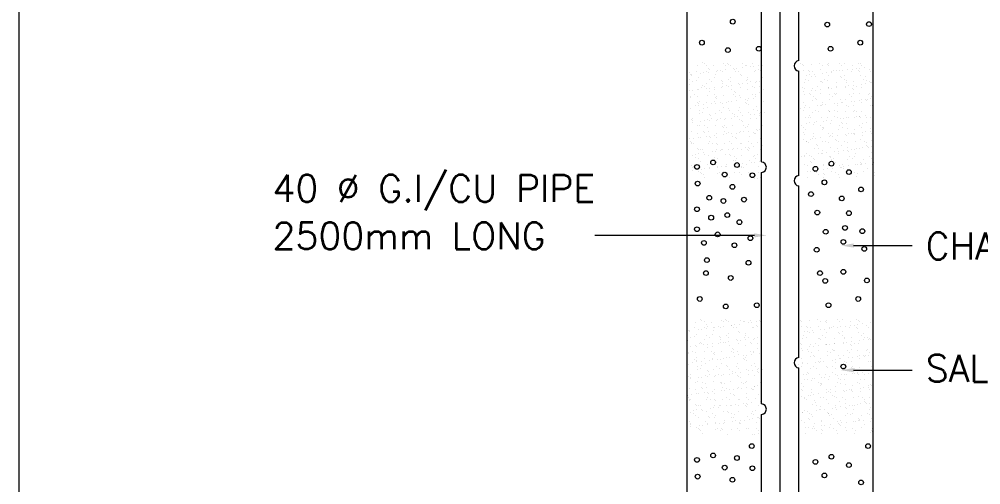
# Model space of a CAD drawing. Header units: millimetres. Extents: x 3552052 to 4144896, y -707811 to -630695.
# Drawn here: x 3781648 to 3784314, y -656228 to -654936 of the extents above; entities that cross this region are included whole.
import ezdxf

# ---------------------------------------------------------------- set-up
doc = ezdxf.new("R2010")
doc.units = ezdxf.units.MM
doc.header["$LTSCALE"] = 6
doc.header["$MEASUREMENT"] = 0
doc.linetypes.add('CENTER', pattern=[0])
doc.layers.get('0').update_dxf_attribs({"linetype": 'CONTINUOUS', "lineweight": 0})
for name, color, linetype, lineweight in [('ELECTRICAL', 5, 'CONTINUOUS', 0), ('EP', 3, 'CONTINUOUS', 0), ('HAT', 250, 'CONTINUOUS', 0), ('TXT', 7, 'CONTINUOUS', 0)]:
    doc.layers.add(name, color=color, linetype=linetype, lineweight=lineweight)
doc.styles.add('ROMANS', font='romans.shx')

# ---------------------------------------------------------------- blocks, each defined once
blk = doc.blocks.new('*X651')
at = {"color": 0}
for p, q in [((2761.6, 4311.5), (2761.6, 4311.5)), ((2769.3, 4316.1), (2769.3, 4316.1)), ((2771.5, 4314.6), (2771.5, 4314.6)), ((2775.7, 4312), (2775.7, 4312)), ((2802.7, 4314.7), (2802.7, 4314.7)), ((2806.9, 4312), (2806.9, 4312)), ((2809.4, 4315.8), (2809.4, 4315.8)), ((2811.2, 4314.1), (2811.2, 4314.1)), ((2814.2, 4312.3), (2814.2, 4312.3)), ((2833.8, 4314.8), (2833.8, 4314.8)), ((2838, 4312.1), (2838, 4312.1)), ((2840.4, 4312.7), (2840.4, 4312.7)), ((2850, 4314.9), (2850, 4314.9)), ((2859.7, 4312), (2859.7, 4312)), ((2865, 4314.8), (2865, 4314.8)), ((2865.9, 4312.5), (2865.9, 4312.5)), ((2927.2, 4314.9), (2927.2, 4314.9)), ((2930.6, 4313.6), (2930.6, 4313.6)), ((2931.5, 4312.2), (2931.5, 4312.2)), ((2944.7, 4313.7), (2944.7, 4313.7)), ((2958.4, 4315), (2958.4, 4315)), ((2962.6, 4312.3), (2962.6, 4312.3)), ((2970.6, 4313.3), (2970.6, 4313.3)), ((2971.7, 4314.7), (2971.7, 4314.7)), ((2972.4, 4311.6), (2972.4, 4311.6)), ((2989.5, 4315), (2989.5, 4315)), ((2993.7, 4312.3), (2993.7, 4312.3)), ((2997.9, 4315), (2997.9, 4315)), ((3011.2, 4312.4), (3011.2, 4312.4)), ((3020.7, 4315.1), (3020.7, 4315.1)), ((3023.5, 4314.9), (3023.5, 4314.9)), ((3024.9, 4312.4), (3024.9, 4312.4)), ((2748.1, 4301.1), (2748.1, 4301.1)), ((2749.2, 4298.2), (2749.2, 4298.2)), ((2751.1, 4296.5), (2751.1, 4296.5)), ((2752, 4297.8), (2752, 4297.8)), ((2759.8, 4302.2), (2759.8, 4302.2)), ((2765.6, 4299.6), (2765.6, 4299.6)), ((2770.8, 4300.3), (2770.8, 4300.3)), ((2775.1, 4302.1), (2775.1, 4302.1)), ((2778.9, 4301.4), (2778.9, 4301.4)), ((2779.3, 4307), (2779.3, 4307)), ((2781.1, 4305.3), (2781.1, 4305.3)), ((2787.2, 4311.4), (2787.2, 4311.4)), ((2789.8, 4297.3), (2789.8, 4297.3)), ((2790.9, 4302.3), (2790.9, 4302.3)), ((2792.5, 4303.2), (2792.5, 4303.2)), ((2797.7, 4303.8), (2797.7, 4303.8)), ((2801.3, 4302.4), (2801.3, 4302.4)), ((2805.9, 4304.9), (2805.9, 4304.9)), ((2819.4, 4306.7), (2819.4, 4306.7)), ((2819.9, 4306.1), (2819.9, 4306.1)), ((2822.1, 4302.3), (2822.1, 4302.3)), ((2824.6, 4307.4), (2824.6, 4307.4)), ((2826.9, 4302.3), (2826.9, 4302.3)), ((2829.9, 4297), (2829.9, 4297)), ((2832.8, 4308.5), (2832.8, 4308.5)), ((2846.4, 4310.2), (2846.4, 4310.2)), ((2851.6, 4310.9), (2851.6, 4310.9)), ((2853.2, 4302.4), (2853.2, 4302.4)), ((2853.9, 4303.3), (2853.9, 4303.3)), ((2859.9, 4305.8), (2859.9, 4305.8)), ((2861.8, 4304.1), (2861.8, 4304.1)), ((2932.6, 4304.5), (2932.6, 4304.5)), ((2936.3, 4296.2), (2936.3, 4296.2)), ((2940.5, 4304.5), (2940.5, 4304.5)), ((2941.5, 4296.9), (2941.5, 4296.9)), ((2942.4, 4302.8), (2942.4, 4302.8)), ((2946.6, 4302.6), (2946.6, 4302.6)), ((2949.7, 4297.9), (2949.7, 4297.9)), ((2958.8, 4304.8), (2958.8, 4304.8)), ((2963.3, 4299.7), (2963.3, 4299.7)), ((2968.5, 4300.4), (2968.5, 4300.4)), ((2976.6, 4301.5), (2976.6, 4301.5)), ((2977.8, 4302.6), (2977.8, 4302.6)), ((2981.1, 4303.6), (2981.1, 4303.6)), ((2984.4, 4304.7), (2984.4, 4304.7)), ((2990.2, 4303.3), (2990.2, 4303.3)), ((2995.4, 4304), (2995.4, 4304)), ((3003.5, 4305), (3003.5, 4305)), ((3008.9, 4302.7), (3008.9, 4302.7)), ((3011.4, 4305.7), (3011.4, 4305.7)), ((3017.1, 4306.8), (3017.1, 4306.8)), ((3021.2, 4303.3), (3021.2, 4303.3)), ((3022.3, 4307.5), (3022.3, 4307.5)), ((3023, 4301.6), (3023, 4301.6)), ((3030.4, 4308.6), (3030.4, 4308.6)), ((3037.6, 4306), (3037.6, 4306)), ((3040.1, 4302.7), (3040.1, 4302.7)), ((3044, 4310.4), (3044, 4310.4)), ((2748.5, 4289.5), (2748.5, 4289.5)), ((2748.7, 4281.9), (2748.7, 4281.9)), ((2752.7, 4286.9), (2752.7, 4286.9)), ((2759.8, 4288.5), (2759.8, 4288.5)), ((2762.2, 4292.2), (2762.2, 4292.2)), ((2775.7, 4282.8), (2775.7, 4282.8)), ((2779.6, 4289.6), (2779.6, 4289.6)), ((2783.8, 4286.9), (2783.8, 4286.9)), ((2787.8, 4292.1), (2787.8, 4292.1)), ((2799.8, 4288.2), (2799.8, 4288.2)), ((2801.6, 4286.5), (2801.6, 4286.5)), ((2801.9, 4283.2), (2801.9, 4283.2)), ((2810.7, 4289.7), (2810.7, 4289.7)), ((2814.8, 4293.1), (2814.8, 4293.1)), ((2815, 4287), (2815, 4287)), ((2827.5, 4283), (2827.5, 4283)), ((2828.7, 4282), (2828.7, 4282)), ((2831.7, 4295.3), (2831.7, 4295.3)), ((2833.9, 4282.7), (2833.9, 4282.7)), ((2840.4, 4287.3), (2840.4, 4287.3)), ((2841, 4293.4), (2841, 4293.4)), ((2841.9, 4289.7), (2841.9, 4289.7)), ((2842, 4283.8), (2842, 4283.8)), ((2846.1, 4287), (2846.1, 4287)), ((2854.5, 4284), (2854.5, 4284)), ((2855.6, 4285.6), (2855.6, 4285.6)), ((2860.8, 4286.2), (2860.8, 4286.2)), ((2866.6, 4293.3), (2866.6, 4293.3)), ((2933.3, 4285.2), (2933.3, 4285.2)), ((2935.3, 4289.9), (2935.3, 4289.9)), ((2939.5, 4287.2), (2939.5, 4287.2)), ((2945.3, 4294.5), (2945.3, 4294.5)), ((2951.1, 4294.9), (2951.1, 4294.9)), ((2959.5, 4285.5), (2959.5, 4285.5)), ((2961, 4285.7), (2961, 4285.7)), ((2962.9, 4284.1), (2962.9, 4284.1)), ((2966.5, 4289.9), (2966.5, 4289.9)), ((2970.7, 4287.3), (2970.7, 4287.3)), ((2972.3, 4295.4), (2972.3, 4295.4)), ((2985, 4285.4), (2985, 4285.4)), ((2991.1, 4294.5), (2991.1, 4294.5)), ((2992.9, 4292.8), (2992.9, 4292.8)), ((2997.6, 4290), (2997.6, 4290)), ((2998.5, 4295.8), (2998.5, 4295.8)), ((3001.6, 4284.9), (3001.6, 4284.9)), ((3001.8, 4287.3), (3001.8, 4287.3)), ((3012, 4286.4), (3012, 4286.4)), ((3024.1, 4295.6), (3024.1, 4295.6)), ((3026.3, 4282.1), (3026.3, 4282.1)), ((3028.7, 4290.1), (3028.7, 4290.1)), ((3031.5, 4282.8), (3031.5, 4282.8)), ((3031.7, 4293.6), (3031.7, 4293.6)), ((3033, 4287.4), (3033, 4287.4)), ((3038.2, 4286.7), (3038.2, 4286.7)), ((3039.6, 4283.9), (3039.6, 4283.9)), ((3041.7, 4284.5), (3041.7, 4284.5)), ((3043.5, 4282.8), (3043.5, 4282.8)), ((2747.9, 4271.4), (2747.9, 4271.4)), ((2753.1, 4272.1), (2753.1, 4272.1)), ((2761.2, 4273.1), (2761.2, 4273.1)), ((2762.9, 4272.9), (2762.9, 4272.9)), ((2767.9, 4277.2), (2767.9, 4277.2)), ((2769.7, 4279.4), (2769.7, 4279.4)), ((2771.6, 4277.7), (2771.6, 4277.7)), ((2774.8, 4274.9), (2774.8, 4274.9)), ((2780, 4275.6), (2780, 4275.6)), ((2780.3, 4269.8), (2780.3, 4269.8)), ((2788.2, 4276.7), (2788.2, 4276.7)), ((2788.4, 4272.8), (2788.4, 4272.8)), ((2799, 4277.2), (2799, 4277.2)), ((2801.7, 4278.5), (2801.7, 4278.5)), ((2807, 4279.2), (2807, 4279.2)), ((2810.3, 4278.5), (2810.3, 4278.5)), ((2815.1, 4280.2), (2815.1, 4280.2)), ((2815.4, 4273.8), (2815.4, 4273.8)), ((2820.3, 4269.4), (2820.3, 4269.4)), ((2822.1, 4267.7), (2822.1, 4267.7)), ((2830.1, 4277.3), (2830.1, 4277.3)), ((2841.6, 4274.1), (2841.6, 4274.1)), ((2850.4, 4278.2), (2850.4, 4278.2)), ((2852.2, 4276.5), (2852.2, 4276.5)), ((2860.9, 4268.5), (2860.9, 4268.5)), ((2861.3, 4277.4), (2861.3, 4277.4)), ((2867.2, 4274), (2867.2, 4274)), ((2931, 4277), (2931, 4277)), ((2932, 4269.7), (2932, 4269.7)), ((2932.8, 4275.3), (2932.8, 4275.3)), ((2933.9, 4265.9), (2933.9, 4265.9)), ((2941.5, 4267.3), (2941.5, 4267.3)), ((2945.6, 4271.5), (2945.6, 4271.5)), ((2946, 4275.2), (2946, 4275.2)), ((2950.8, 4272.2), (2950.8, 4272.2)), ((2954.7, 4277.5), (2954.7, 4277.5)), ((2958.9, 4273.3), (2958.9, 4273.3)), ((2960.1, 4266.3), (2960.1, 4266.3)), ((2971.6, 4276.1), (2971.6, 4276.1)), ((2972.5, 4275.1), (2972.5, 4275.1)), ((2973, 4276.2), (2973, 4276.2)), ((2974.5, 4264.9), (2974.5, 4264.9)), ((2977.7, 4275.7), (2977.7, 4275.7)), ((2981.5, 4267), (2981.5, 4267)), ((2983.4, 4265.3), (2983.4, 4265.3)), ((2985.7, 4266.1), (2985.7, 4266.1)), ((2985.8, 4276.8), (2985.8, 4276.8)), ((2985.9, 4277.6), (2985.9, 4277.6)), ((2999.2, 4276.5), (2999.2, 4276.5)), ((2999.4, 4278.6), (2999.4, 4278.6)), ((3004.6, 4279.3), (3004.6, 4279.3)), ((3005.7, 4265), (3005.7, 4265)), ((3011.6, 4275.7), (3011.6, 4275.7)), ((3012.7, 4280.4), (3012.7, 4280.4)), ((3012.7, 4267.1), (3012.7, 4267.1)), ((3013.4, 4274.1), (3013.4, 4274.1)), ((3017, 4277.6), (3017, 4277.6)), ((3022.1, 4266.1), (3022.1, 4266.1)), ((3024.7, 4276.4), (3024.7, 4276.4)), ((3036.8, 4265), (3036.8, 4265)), ((3038.9, 4267.4), (3038.9, 4267.4)), ((2749.4, 4262.6), (2749.4, 4262.6)), ((2750.2, 4261), (2750.2, 4261)), ((2756.5, 4264.5), (2756.5, 4264.5)), ((2760.2, 4251.9), (2760.2, 4251.9)), ((2760.8, 4261.8), (2760.8, 4261.8)), ((2762, 4250.2), (2762, 4250.2)), ((2763.5, 4253.7), (2763.5, 4253.7)), ((2775.9, 4252.1), (2775.9, 4252.1)), ((2776.4, 4263.6), (2776.4, 4263.6)), ((2784, 4250.3), (2784, 4250.3)), ((2787.7, 4264.6), (2787.7, 4264.6)), ((2789.1, 4253.5), (2789.1, 4253.5)), ((2789.3, 4250.9), (2789.3, 4250.9)), ((2790.2, 4260.6), (2790.2, 4260.6)), ((2791.9, 4261.9), (2791.9, 4261.9)), ((2792.1, 4259), (2792.1, 4259)), ((2797.4, 4252), (2797.4, 4252)), ((2800.8, 4251), (2800.8, 4251)), ((2802.6, 4263.9), (2802.6, 4263.9)), ((2807.1, 4252.2), (2807.1, 4252.2)), ((2811, 4253.8), (2811, 4253.8)), ((2816.1, 4254.5), (2816.1, 4254.5)), ((2816.2, 4254.5), (2816.2, 4254.5)), ((2818.8, 4264.6), (2818.8, 4264.6)), ((2823, 4261.9), (2823, 4261.9)), ((2824.3, 4255.6), (2824.3, 4255.6)), ((2828.1, 4263.8), (2828.1, 4263.8)), ((2830.8, 4259.8), (2830.8, 4259.8)), ((2837.9, 4257.3), (2837.9, 4257.3)), ((2838.2, 4252.3), (2838.2, 4252.3)), ((2840.8, 4250.6), (2840.8, 4250.6)), ((2842.3, 4254.9), (2842.3, 4254.9)), ((2843.1, 4258), (2843.1, 4258)), ((2850, 4264.7), (2850, 4264.7)), ((2851.2, 4259.1), (2851.2, 4259.1)), ((2854.2, 4262), (2854.2, 4262)), ((2855.1, 4264.7), (2855.1, 4264.7)), ((2864.8, 4260.9), (2864.8, 4260.9)), ((2867.8, 4254.7), (2867.8, 4254.7)), ((2931.6, 4252.4), (2931.6, 4252.4)), ((2943.4, 4264.8), (2943.4, 4264.8)), ((2946.6, 4255.9), (2946.6, 4255.9)), ((2947.6, 4262.2), (2947.6, 4262.2)), ((2951.5, 4258.2), (2951.5, 4258.2)), ((2953.3, 4256.5), (2953.3, 4256.5)), ((2962.8, 4252.5), (2962.8, 4252.5)), ((2973.6, 4256.9), (2973.6, 4256.9)), ((2978.7, 4262.2), (2978.7, 4262.2)), ((2981.7, 4250.4), (2981.7, 4250.4)), ((2986.9, 4251.1), (2986.9, 4251.1)), ((2992.1, 4257.3), (2992.1, 4257.3)), ((2993.9, 4252.5), (2993.9, 4252.5)), ((2995, 4252.1), (2995, 4252.1)), ((2999.8, 4257.2), (2999.8, 4257.2)), ((3008.6, 4253.9), (3008.6, 4253.9)), ((3009.9, 4262.3), (3009.9, 4262.3)), ((3013.8, 4254.6), (3013.8, 4254.6)), ((3021.9, 4255.7), (3021.9, 4255.7)), ((3025.1, 4252.6), (3025.1, 4252.6)), ((3025.4, 4257.1), (3025.4, 4257.1)), ((3032.1, 4257), (3032.1, 4257)), ((3033.9, 4255.3), (3033.9, 4255.3)), ((3035.5, 4257.5), (3035.5, 4257.5)), ((3040.7, 4258.2), (3040.7, 4258.2)), ((3041, 4262.3), (3041, 4262.3)), ((2750, 4243.3), (2750, 4243.3)), ((2757.1, 4246.7), (2757.1, 4246.7)), ((2762.3, 4247.4), (2762.3, 4247.4)), ((2764.1, 4234.4), (2764.1, 4234.4)), ((2764.6, 4239.5), (2764.6, 4239.5)), ((2768.8, 4236.8), (2768.8, 4236.8)), ((2770.5, 4248.5), (2770.5, 4248.5)), ((2770.7, 4242.2), (2770.7, 4242.2)), ((2777, 4244.3), (2777, 4244.3)), ((2789.7, 4234.3), (2789.7, 4234.3)), ((2795.8, 4239.5), (2795.8, 4239.5)), ((2800, 4236.8), (2800, 4236.8)), ((2803.2, 4244.6), (2803.2, 4244.6)), ((2810.7, 4241.9), (2810.7, 4241.9)), ((2812.6, 4240.2), (2812.6, 4240.2)), ((2816.7, 4235.3), (2816.7, 4235.3)), ((2826.9, 4239.6), (2826.9, 4239.6)), ((2828.8, 4244.5), (2828.8, 4244.5)), ((2831.1, 4236.9), (2831.1, 4236.9)), ((2842.6, 4249), (2842.6, 4249)), ((2842.9, 4235.6), (2842.9, 4235.6)), ((2851.3, 4241), (2851.3, 4241)), ((2855.8, 4245.5), (2855.8, 4245.5)), ((2858, 4239.6), (2858, 4239.6)), ((2860.4, 4234.4), (2860.4, 4234.4)), ((2862.3, 4236.9), (2862.3, 4236.9)), ((2868.5, 4235.5), (2868.5, 4235.5)), ((2927.9, 4243.3), (2927.9, 4243.3)), ((2932, 4239.8), (2932, 4239.8)), ((2933.1, 4244), (2933.1, 4244)), ((2934.5, 4246.7), (2934.5, 4246.7)), ((2941.2, 4245), (2941.2, 4245)), ((2947.2, 4236.6), (2947.2, 4236.6)), ((2951.5, 4239.8), (2951.5, 4239.8)), ((2954.8, 4246.8), (2954.8, 4246.8)), ((2955.7, 4237.1), (2955.7, 4237.1)), ((2960, 4247.5), (2960, 4247.5)), ((2960.7, 4247), (2960.7, 4247)), ((2962, 4248.5), (2962, 4248.5)), ((2968.1, 4248.6), (2968.1, 4248.6)), ((2972, 4239.4), (2972, 4239.4)), ((2973.8, 4237.7), (2973.8, 4237.7)), ((2974.2, 4237.6), (2974.2, 4237.6)), ((2982.6, 4239.9), (2982.6, 4239.9)), ((2986.3, 4246.9), (2986.3, 4246.9)), ((2986.8, 4237.2), (2986.8, 4237.2)), ((3000.4, 4238), (3000.4, 4238)), ((3002, 4248.2), (3002, 4248.2)), ((3003.9, 4246.5), (3003.9, 4246.5)), ((3012.6, 4238.5), (3012.6, 4238.5)), ((3013.3, 4247.8), (3013.3, 4247.8)), ((3013.7, 4239.9), (3013.7, 4239.9)), ((3018, 4237.2), (3018, 4237.2)), ((3026, 4237.8), (3026, 4237.8)), ((3039.5, 4248.2), (3039.5, 4248.2)), ((3042.6, 4247.3), (3042.6, 4247.3)), ((3044.9, 4240), (3044.9, 4240)), ((2750.6, 4224.3), (2750.6, 4224.3)), ((2750.6, 4224.1), (2750.6, 4224.1)), ((2752.4, 4222.6), (2752.4, 4222.6)), ((2752.8, 4220.2), (2752.8, 4220.2)), ((2752.9, 4227), (2752.9, 4227)), ((2766.4, 4222), (2766.4, 4222)), ((2771.6, 4222.7), (2771.6, 4222.7)), ((2777.6, 4225), (2777.6, 4225)), ((2779.7, 4223.8), (2779.7, 4223.8)), ((2780.7, 4233.1), (2780.7, 4233.1)), ((2782.5, 4231.4), (2782.5, 4231.4)), ((2784, 4227.1), (2784, 4227.1)), ((2791.2, 4223.4), (2791.2, 4223.4)), ((2793.3, 4225.6), (2793.3, 4225.6)), ((2798.5, 4226.3), (2798.5, 4226.3)), ((2803.8, 4225.4), (2803.8, 4225.4)), ((2806.6, 4227.3), (2806.6, 4227.3)), ((2815.2, 4227.2), (2815.2, 4227.2)), ((2820.2, 4229.1), (2820.2, 4229.1)), ((2821.3, 4232.2), (2821.3, 4232.2)), ((2825.4, 4229.8), (2825.4, 4229.8)), ((2829.4, 4225.2), (2829.4, 4225.2)), ((2831.2, 4223.1), (2831.2, 4223.1)), ((2833.1, 4221.4), (2833.1, 4221.4)), ((2833.5, 4230.9), (2833.5, 4230.9)), ((2846.3, 4227.2), (2846.3, 4227.2)), ((2847.1, 4232.7), (2847.1, 4232.7)), ((2852.3, 4233.3), (2852.3, 4233.3)), ((2856.4, 4226.2), (2856.4, 4226.2)), ((2861.3, 4231.9), (2861.3, 4231.9)), ((2863.1, 4230.2), (2863.1, 4230.2)), ((2935.2, 4227.4), (2935.2, 4227.4)), ((2937.1, 4218.6), (2937.1, 4218.6)), ((2939.7, 4227.4), (2939.7, 4227.4)), ((2941.9, 4230.6), (2941.9, 4230.6)), ((2942.3, 4219.3), (2942.3, 4219.3)), ((2943.7, 4228.9), (2943.7, 4228.9)), ((2950.4, 4220.4), (2950.4, 4220.4)), ((2952.4, 4221), (2952.4, 4221)), ((2961.3, 4227.7), (2961.3, 4227.7)), ((2964, 4222.2), (2964, 4222.2)), ((2969.2, 4222.8), (2969.2, 4222.8)), ((2970.9, 4227.4), (2970.9, 4227.4)), ((2974.9, 4218.4), (2974.9, 4218.4)), ((2977.3, 4223.9), (2977.3, 4223.9)), ((2982.5, 4229.7), (2982.5, 4229.7)), ((2986.9, 4227.6), (2986.9, 4227.6)), ((2990.9, 4225.7), (2990.9, 4225.7)), ((2992.5, 4220.6), (2992.5, 4220.6)), ((2994.3, 4218.9), (2994.3, 4218.9)), ((2996.1, 4226.4), (2996.1, 4226.4)), ((3001, 4218.7), (3001, 4218.7)), ((3002, 4227.5), (3002, 4227.5)), ((3004.2, 4227.5), (3004.2, 4227.5)), ((3013.9, 4228.6), (3013.9, 4228.6)), ((3017.8, 4229.2), (3017.8, 4229.2)), ((3022.5, 4229.4), (3022.5, 4229.4)), ((3023, 4229.9), (3023, 4229.9)), ((3024.4, 4227.7), (3024.4, 4227.7)), ((3026.6, 4218.6), (3026.6, 4218.6)), ((3031.2, 4231), (3031.2, 4231)), ((3033.1, 4227.6), (3033.1, 4227.6)), ((3033.1, 4219.7), (3033.1, 4219.7)), ((3040.1, 4228.9), (3040.1, 4228.9)), ((3044.7, 4232.8), (3044.7, 4232.8)), ((2751.3, 4204.8), (2751.3, 4204.8)), ((2761.1, 4214.6), (2761.1, 4214.6)), ((2764.7, 4215.1), (2764.7, 4215.1)), ((2771.1, 4205.5), (2771.1, 4205.5)), ((2772.7, 4214.4), (2772.7, 4214.4)), ((2772.9, 4203.8), (2772.9, 4203.8)), ((2776.9, 4211.7), (2776.9, 4211.7)), ((2778.3, 4205.8), (2778.3, 4205.8)), ((2790.3, 4215), (2790.3, 4215)), ((2801.2, 4214.3), (2801.2, 4214.3)), ((2803, 4212.6), (2803, 4212.6)), ((2803.8, 4214.5), (2803.8, 4214.5)), ((2804.4, 4206.1), (2804.4, 4206.1)), ((2808.1, 4211.8), (2808.1, 4211.8)), ((2811.7, 4204.6), (2811.7, 4204.6)), ((2817.3, 4216), (2817.3, 4216)), ((2829.4, 4204.4), (2829.4, 4204.4)), ((2830, 4206), (2830, 4206)), ((2834.6, 4205.1), (2834.6, 4205.1)), ((2835, 4214.5), (2835, 4214.5)), ((2839.2, 4211.8), (2839.2, 4211.8)), ((2841.8, 4213.4), (2841.8, 4213.4)), ((2842.7, 4206.2), (2842.7, 4206.2)), ((2843.5, 4216.3), (2843.5, 4216.3)), ((2851.7, 4204.3), (2851.7, 4204.3)), ((2856.3, 4208), (2856.3, 4208)), ((2857, 4206.9), (2857, 4206.9)), ((2861.5, 4208.7), (2861.5, 4208.7)), ((2866.1, 4214.6), (2866.1, 4214.6)), ((2928.4, 4214.7), (2928.4, 4214.7)), ((2932.3, 4203.1), (2932.3, 4203.1)), ((2932.6, 4212), (2932.6, 4212)), ((2935.8, 4208.1), (2935.8, 4208.1)), ((2947.9, 4217.4), (2947.9, 4217.4)), ((2959.5, 4214.8), (2959.5, 4214.8)), ((2962, 4208.5), (2962, 4208.5)), ((2962.4, 4211.9), (2962.4, 4211.9)), ((2963.8, 4212.1), (2963.8, 4212.1)), ((2964.2, 4210.2), (2964.2, 4210.2)), ((2987.6, 4208.3), (2987.6, 4208.3)), ((2990.7, 4214.8), (2990.7, 4214.8)), ((2994.9, 4212.1), (2994.9, 4212.1)), ((3003, 4211), (3003, 4211)), ((3014.6, 4209.3), (3014.6, 4209.3)), ((3021.8, 4214.9), (3021.8, 4214.9)), ((3026, 4212.2), (3026, 4212.2)), ((3027.1, 4204.6), (3027.1, 4204.6)), ((3032.3, 4205.3), (3032.3, 4205.3)), ((3040.4, 4206.3), (3040.4, 4206.3)), ((3040.7, 4209.6), (3040.7, 4209.6)), ((3043, 4210.6), (3043, 4210.6)), ((3044.9, 4208.9), (3044.9, 4208.9)), ((2748.7, 4193.8), (2748.7, 4193.8)), ((2749.6, 4189.3), (2749.6, 4189.3)), ((2753.9, 4194.5), (2753.9, 4194.5)), ((2760.9, 4202), (2760.9, 4202)), ((2762, 4195.6), (2762, 4195.6)), ((2765.4, 4195.9), (2765.4, 4195.9)), ((2775.6, 4197.4), (2775.6, 4197.4)), ((2780.8, 4198), (2780.8, 4198)), ((2780.8, 4189.4), (2780.8, 4189.4)), ((2781.6, 4195.9), (2781.6, 4195.9)), ((2788.9, 4199.1), (2788.9, 4199.1)), ((2791, 4195.7), (2791, 4195.7)), ((2792.1, 4202.1), (2792.1, 4202.1)), ((2802.5, 4200.9), (2802.5, 4200.9)), ((2807.7, 4201.6), (2807.7, 4201.6)), ((2811.9, 4189.4), (2811.9, 4189.4)), ((2815.8, 4202.7), (2815.8, 4202.7)), ((2818, 4196.7), (2818, 4196.7)), ((2821.7, 4195.5), (2821.7, 4195.5)), ((2823.2, 4202.1), (2823.2, 4202.1)), ((2823.5, 4193.8), (2823.5, 4193.8)), ((2843.1, 4189.5), (2843.1, 4189.5)), ((2844.1, 4197), (2844.1, 4197)), ((2853.6, 4202.6), (2853.6, 4202.6)), ((2854.4, 4202.2), (2854.4, 4202.2)), ((2857.7, 4187.7), (2857.7, 4187.7)), ((2862.3, 4194.6), (2862.3, 4194.6)), ((2932.7, 4192.2), (2932.7, 4192.2)), ((2934.2, 4201.4), (2934.2, 4201.4)), ((2936.4, 4188.9), (2936.4, 4188.9)), ((2936.5, 4189.7), (2936.5, 4189.7)), ((2942.9, 4193.4), (2942.9, 4193.4)), ((2946.3, 4193.9), (2946.3, 4193.9)), ((2947.8, 4202.3), (2947.8, 4202.3)), ((2948.5, 4198.1), (2948.5, 4198.1)), ((2951.5, 4194.6), (2951.5, 4194.6)), ((2959.6, 4195.7), (2959.6, 4195.7)), ((2962.6, 4189.2), (2962.6, 4189.2)), ((2967.6, 4189.7), (2967.6, 4189.7)), ((2972.9, 4202.2), (2972.9, 4202.2)), ((2973.2, 4197.5), (2973.2, 4197.5)), ((2975.5, 4199.1), (2975.5, 4199.1)), ((2978.4, 4198.2), (2978.4, 4198.2)), ((2978.9, 4202.4), (2978.9, 4202.4)), ((2982.9, 4193.1), (2982.9, 4193.1)), ((2984.7, 4191.4), (2984.7, 4191.4)), ((2986.5, 4199.2), (2986.5, 4199.2)), ((2988.2, 4189.1), (2988.2, 4189.1)), ((2998.8, 4189.8), (2998.8, 4189.8)), ((3000.1, 4201), (3000.1, 4201)), ((3001.7, 4199.4), (3001.7, 4199.4)), ((3005.3, 4201.7), (3005.3, 4201.7)), ((3010.1, 4202.5), (3010.1, 4202.5)), ((3013, 4201.8), (3013, 4201.8)), ((3013.5, 4202.8), (3013.5, 4202.8)), ((3014.8, 4200.2), (3014.8, 4200.2)), ((3015.2, 4190), (3015.2, 4190)), ((3023.5, 4192.2), (3023.5, 4192.2)), ((3027.3, 4199.3), (3027.3, 4199.3)), ((3029.9, 4189.8), (3029.9, 4189.8)), ((3041.2, 4202.5), (3041.2, 4202.5)), ((3041.4, 4190.4), (3041.4, 4190.4)), ((2751.6, 4187.1), (2751.6, 4187.1)), ((2751.9, 4185.5), (2751.9, 4185.5)), ((2753.8, 4186.6), (2753.8, 4186.6)), ((2761.5, 4178), (2761.5, 4178)), ((2763.4, 4176.3), (2763.4, 4176.3)), ((2766, 4176.6), (2766, 4176.6)), ((2769, 4177), (2769, 4177)), ((2778.9, 4186.5), (2778.9, 4186.5)), ((2784.8, 4172.7), (2784.8, 4172.7)), ((2785, 4186.7), (2785, 4186.7)), ((2790, 4173.4), (2790, 4173.4)), ((2791.6, 4186.7), (2791.6, 4186.7)), ((2791.6, 4176.5), (2791.6, 4176.5)), ((2793.4, 4185.1), (2793.4, 4185.1)), ((2798.1, 4174.4), (2798.1, 4174.4)), ((2800.2, 4177), (2800.2, 4177)), ((2802.1, 4177.1), (2802.1, 4177.1)), ((2805.1, 4186.8), (2805.1, 4186.8)), ((2811.7, 4176.2), (2811.7, 4176.2)), ((2816.1, 4186.7), (2816.1, 4186.7)), ((2816.9, 4176.9), (2816.9, 4176.9)), ((2818.6, 4177.4), (2818.6, 4177.4)), ((2825, 4178), (2825, 4178)), ((2830.7, 4186.7), (2830.7, 4186.7)), ((2831.3, 4177.1), (2831.3, 4177.1)), ((2832.2, 4185.9), (2832.2, 4185.9)), ((2838.6, 4179.8), (2838.6, 4179.8)), ((2842.2, 4176.7), (2842.2, 4176.7)), ((2843.8, 4180.4), (2843.8, 4180.4)), ((2844, 4175.1), (2844, 4175.1)), ((2844.8, 4177.8), (2844.8, 4177.8)), ((2847.3, 4186.8), (2847.3, 4186.8)), ((2852, 4181.5), (2852, 4181.5)), ((2862.5, 4177.1), (2862.5, 4177.1)), ((2865.5, 4183.3), (2865.5, 4183.3)), ((2940.7, 4187), (2940.7, 4187)), ((2949.1, 4178.8), (2949.1, 4178.8)), ((2952.8, 4184.3), (2952.8, 4184.3)), ((2954.7, 4182.6), (2954.7, 4182.6)), ((2955.9, 4177.3), (2955.9, 4177.3)), ((2963.4, 4174.6), (2963.4, 4174.6)), ((2971.8, 4187), (2971.8, 4187)), ((2976.1, 4179.8), (2976.1, 4179.8)), ((2982.4, 4172.8), (2982.4, 4172.8)), ((2987, 4177.4), (2987, 4177.4)), ((2987.6, 4173.5), (2987.6, 4173.5)), ((2993.4, 4183.4), (2993.4, 4183.4)), ((2995.8, 4174.6), (2995.8, 4174.6)), ((3002.3, 4180.1), (3002.3, 4180.1)), ((3003, 4187.1), (3003, 4187.1)), ((3003.4, 4174.3), (3003.4, 4174.3)), ((3005.2, 4172.6), (3005.2, 4172.6)), ((3009.4, 4176.3), (3009.4, 4176.3)), ((3014.6, 4177), (3014.6, 4177)), ((3018.2, 4177.4), (3018.2, 4177.4)), ((3022.7, 4178.1), (3022.7, 4178.1)), ((3027.9, 4180), (3027.9, 4180)), ((3033.5, 4183.1), (3033.5, 4183.1)), ((3034.1, 4187.1), (3034.1, 4187.1)), ((3035.3, 4181.4), (3035.3, 4181.4)), ((3036.3, 4179.9), (3036.3, 4179.9)), ((3041.5, 4180.6), (3041.5, 4180.6)), ((3044, 4173.4), (3044, 4173.4)), ((2752.5, 4166.2), (2752.5, 4166.2)), ((2757.7, 4164.3), (2757.7, 4164.3)), ((2757.9, 4169.1), (2757.9, 4169.1)), ((2761.9, 4161.6), (2761.9, 4161.6)), ((2763.1, 4169.8), (2763.1, 4169.8)), ((2766.6, 4157.3), (2766.6, 4157.3)), ((2771.2, 4170.9), (2771.2, 4170.9)), ((2772.1, 4168.3), (2772.1, 4168.3)), ((2779.5, 4167.2), (2779.5, 4167.2)), ((2782, 4159.2), (2782, 4159.2)), ((2783.9, 4157.5), (2783.9, 4157.5)), ((2788.8, 4164.3), (2788.8, 4164.3)), ((2792.2, 4157.2), (2792.2, 4157.2)), ((2793.1, 4161.6), (2793.1, 4161.6)), ((2805.7, 4167.6), (2805.7, 4167.6)), ((2812.1, 4168), (2812.1, 4168)), ((2813.9, 4166.3), (2813.9, 4166.3)), ((2819.2, 4158.2), (2819.2, 4158.2)), ((2820, 4164.4), (2820, 4164.4)), ((2822.6, 4158.3), (2822.6, 4158.3)), ((2824.2, 4161.7), (2824.2, 4161.7)), ((2831.3, 4167.4), (2831.3, 4167.4)), ((2845.4, 4158.5), (2845.4, 4158.5)), ((2851.1, 4164.4), (2851.1, 4164.4)), ((2852.7, 4167.1), (2852.7, 4167.1)), ((2855.3, 4161.8), (2855.3, 4161.8)), ((2858.3, 4168.4), (2858.3, 4168.4)), ((2861.2, 4156.8), (2861.2, 4156.8)), ((2862.7, 4158), (2862.7, 4158)), ((2928.6, 4165.7), (2928.6, 4165.7)), ((2933.3, 4165.9), (2933.3, 4165.9)), ((2933.8, 4166.4), (2933.8, 4166.4)), ((2937.1, 4169.6), (2937.1, 4169.6)), ((2941.9, 4167.5), (2941.9, 4167.5)), ((2943.3, 4156.7), (2943.3, 4156.7)), ((2944.6, 4164.6), (2944.6, 4164.6)), ((2948.8, 4161.9), (2948.8, 4161.9)), ((2949.7, 4159.6), (2949.7, 4159.6)), ((2955.5, 4169.3), (2955.5, 4169.3)), ((2960.7, 4169.9), (2960.7, 4169.9)), ((2963.2, 4169.9), (2963.2, 4169.9)), ((2968.9, 4171), (2968.9, 4171)), ((2973.3, 4165.5), (2973.3, 4165.5)), ((2975.2, 4163.8), (2975.2, 4163.8)), ((2975.7, 4164.7), (2975.7, 4164.7)), ((2976.8, 4160.5), (2976.8, 4160.5)), ((2979.9, 4162), (2979.9, 4162)), ((2988.8, 4169.8), (2988.8, 4169.8)), ((3002.9, 4160.9), (3002.9, 4160.9)), ((3006.8, 4164.7), (3006.8, 4164.7)), ((3011.1, 4162), (3011.1, 4162)), ((3013.9, 4164.6), (3013.9, 4164.6)), ((3015.8, 4170.8), (3015.8, 4170.8)), ((3028.5, 4160.8), (3028.5, 4160.8)), ((3038, 4164.8), (3038, 4164.8)), ((3042, 4171.1), (3042, 4171.1)), ((3042.2, 4162.1), (3042.2, 4162.1)), ((2752, 4150.4), (2752, 4150.4)), ((2753.1, 4147), (2753.1, 4147)), ((2753.5, 4142.7), (2753.5, 4142.7)), ((2753.8, 4148.7), (2753.8, 4148.7)), ((2767.1, 4144.5), (2767.1, 4144.5)), ((2772.3, 4145.1), (2772.3, 4145.1)), ((2777.1, 4151.9), (2777.1, 4151.9)), ((2780.2, 4148), (2780.2, 4148)), ((2780.4, 4146.2), (2780.4, 4146.2)), ((2792.6, 4149.5), (2792.6, 4149.5)), ((2794, 4148), (2794, 4148)), ((2799.2, 4148.7), (2799.2, 4148.7)), ((2806.3, 4148.3), (2806.3, 4148.3)), ((2807.3, 4149.8), (2807.3, 4149.8)), ((2808.2, 4152), (2808.2, 4152)), ((2820.9, 4151.5), (2820.9, 4151.5)), ((2826.1, 4152.2), (2826.1, 4152.2)), ((2831.9, 4148.2), (2831.9, 4148.2)), ((2832.6, 4149.2), (2832.6, 4149.2)), ((2834.3, 4153.3), (2834.3, 4153.3)), ((2834.4, 4147.5), (2834.4, 4147.5)), ((2839.4, 4152), (2839.4, 4152)), ((2847.8, 4155.1), (2847.8, 4155.1)), ((2853.1, 4155.8), (2853.1, 4155.8)), ((2858.9, 4149.1), (2858.9, 4149.1)), ((2864.5, 4156.3), (2864.5, 4156.3)), ((2932.8, 4152.2), (2932.8, 4152.2)), ((2937.7, 4150.3), (2937.7, 4150.3)), ((2937.8, 4141), (2937.8, 4141)), ((2943, 4141.7), (2943, 4141.7)), ((2945.1, 4155), (2945.1, 4155)), ((2951.2, 4142.8), (2951.2, 4142.8)), ((2953.8, 4147.1), (2953.8, 4147.1)), ((2963.9, 4150.7), (2963.9, 4150.7)), ((2964, 4152.3), (2964, 4152.3)), ((2964.7, 4144.6), (2964.7, 4144.6)), ((2969.9, 4145.3), (2969.9, 4145.3)), ((2977.4, 4141.3), (2977.4, 4141.3)), ((2978.1, 4146.3), (2978.1, 4146.3)), ((2983.9, 4155.8), (2983.9, 4155.8)), ((2989.4, 4150.5), (2989.4, 4150.5)), ((2991.7, 4148.1), (2991.7, 4148.1)), ((2993.8, 4146.7), (2993.8, 4146.7)), ((2995.1, 4152.3), (2995.1, 4152.3)), ((2995.7, 4145), (2995.7, 4145)), ((2996.9, 4148.8), (2996.9, 4148.8)), ((3003.6, 4141.6), (3003.6, 4141.6)), ((3005, 4149.9), (3005, 4149.9)), ((3016.5, 4151.5), (3016.5, 4151.5)), ((3018.6, 4151.7), (3018.6, 4151.7)), ((3023.8, 4152.4), (3023.8, 4152.4)), ((3023.9, 4155.5), (3023.9, 4155.5)), ((3025.7, 4153.8), (3025.7, 4153.8)), ((3026.2, 4152.4), (3026.2, 4152.4)), ((3029.1, 4141.5), (3029.1, 4141.5)), ((3031.9, 4153.4), (3031.9, 4153.4)), ((3034.4, 4145.8), (3034.4, 4145.8)), ((3042.6, 4151.8), (3042.6, 4151.8)), ((3045.5, 4155.2), (3045.5, 4155.2)), ((2762.5, 4140.8), (2762.5, 4140.8)), ((2765.8, 4139.2), (2765.8, 4139.2)), ((2767.3, 4138.1), (2767.3, 4138.1)), ((2770, 4136.6), (2770, 4136.6)), ((2772.5, 4131.6), (2772.5, 4131.6)), ((2792.8, 4137.9), (2792.8, 4137.9)), ((2796.9, 4139.3), (2796.9, 4139.3)), ((2801.1, 4136.6), (2801.1, 4136.6)), ((2802.5, 4140.4), (2802.5, 4140.4)), ((2804.4, 4138.7), (2804.4, 4138.7)), ((2813.1, 4130.7), (2813.1, 4130.7)), ((2819.9, 4138.9), (2819.9, 4138.9)), ((2828.1, 4139.4), (2828.1, 4139.4)), ((2832.3, 4136.7), (2832.3, 4136.7)), ((2843.1, 4139.5), (2843.1, 4139.5)), ((2846, 4139.2), (2846, 4139.2)), ((2853.1, 4130.4), (2853.1, 4130.4)), ((2857.1, 4130.4), (2857.1, 4130.4)), ((2859.2, 4139.4), (2859.2, 4139.4)), ((2862.3, 4131.1), (2862.3, 4131.1)), ((2863.4, 4136.7), (2863.4, 4136.7)), ((2938.3, 4131.1), (2938.3, 4131.1)), ((2950.4, 4140.3), (2950.4, 4140.3)), ((2952.6, 4139.6), (2952.6, 4139.6)), ((2956.8, 4136.9), (2956.8, 4136.9)), ((2963.8, 4138), (2963.8, 4138)), ((2964.5, 4131.4), (2964.5, 4131.4)), ((2965.6, 4136.3), (2965.6, 4136.3)), ((2983.8, 4139.6), (2983.8, 4139.6)), ((2988, 4136.9), (2988, 4136.9)), ((2990.1, 4131.3), (2990.1, 4131.3)), ((3004.4, 4137.1), (3004.4, 4137.1)), ((3014.9, 4139.7), (3014.9, 4139.7)), ((3017.1, 4132.2), (3017.1, 4132.2)), ((3019.1, 4137), (3019.1, 4137)), ((3043.3, 4132.6), (3043.3, 4132.6)), ((3044.4, 4136.7), (3044.4, 4136.7)), ((3046.1, 4139.7), (3046.1, 4139.7)), ((3046.2, 4135), (3046.2, 4135))]:
    blk.add_line(p, q, dxfattribs=at)
blk = doc.blocks.new('Earthing')
at = {"layer": 'ELECTRICAL', "linetype": 'CENTER'}
blk.add_line((-422.6, 97.16), (-422.6, 281.63), dxfattribs=at)
at = {"layer": 'ELECTRICAL'}
for p, q in [((-437.25, 97.16), (-437.25, 268.01)), ((-407.95, 97.02), (-407.95, 268.01)), ((-419.67, 226.21), (-419.67, 246.81)), ((-425.53, 217.57), (-425.53, 239.49)), ((-419.67, 211.54), (-419.67, 224.56)), ((-425.53, 211.76), (-425.53, 217.96)), ((-425.53, 210.26), (-425.53, 211.76)), ((-419.67, 208.13), (-419.67, 211.75)), ((-425.53, 172.12), (-425.53, 208.61)), ((-419.67, 179.44), (-419.67, 206.48)), ((-419.67, 157.19), (-419.67, 177.79)), ((-425.53, 148.54), (-425.53, 170.47))]:
    blk.add_line(p, q, dxfattribs=at)
for centre, start, end in [((-419.58, 225.41), 96.4854, 263.5146), ((-425.62, 209.43), 276.4854, 83.5146), ((-419.58, 207.3), 96.4854, 263.5146), ((-419.58, 178.61), 96.4854, 263.5146), ((-425.62, 171.29), 276.4854, 83.5146)]:
    blk.add_arc(centre, 0.831, start, end, dxfattribs=at)
at = {"layer": 'HAT'}
for centre in [(-430.07, 232.38), (-415.19, 231.92), (-408.62, 231.99), (-434.94, 229.07), (-409.99, 229.07), (-430.85, 227.9), (-425.98, 228.1), (-414.67, 228.1), (-433.17, 210.19), (-435.71, 209.48), (-429.42, 209.78), (-417.06, 209.18), (-414.53, 209.99), (-411.79, 208.67), (-431.35, 208.27), (-426.99, 208.16), (-435.61, 206.85), (-430.13, 206.34), (-415.64, 207.05), (-409.87, 205.94), (-433.78, 204.62), (-431.55, 204.11), (-428.31, 204.32), (-417.76, 205.19), (-412.91, 204.52), (-435.71, 202.8), (-433.48, 201.48), (-430.94, 201.89), (-416.76, 202.29), (-411.79, 202.19), (-435.71, 199.66), (-429.02, 200.77), (-412.4, 199.86), (-432.46, 198.85), (-427.3, 198.24), (-415.44, 199.25), (-409.67, 199.35), (-434.62, 197.5), (-429.81, 197.13), (-412.66, 197.65), (-409.36, 196.55), (-416.86, 196.42), (-434.15, 194.79), (-427.6, 194.38), (-434.3, 192.75), (-416.34, 192.74), (-412.66, 192.94), (-430.4, 191.97), (-415.52, 191.51), (-408.95, 191.58), (-435.27, 188.66), (-431.18, 187.49), (-426.3, 187.68), (-415, 187.68), (-410.32, 188.66), (-412.66, 178), (-427.08, 165.47), (-408.76, 165.47), (-435.71, 163.29), (-433.17, 163.99), (-429.42, 163.59), (-414.53, 163.79), (-431.35, 162.07), (-426.99, 161.97), (-417.06, 162.98), (-411.79, 162.47), (-435.61, 160.65), (-415.64, 160.85), (-430.13, 160.15), (-409.87, 159.74)]:
    blk.add_circle(centre, 0.373, dxfattribs=at)
at = {"layer": 'TXT', "color": 7}
for p, q in [((-542.46, 0), (-542.46, 338.78)), ((-426.68, 198.69), (-451.79, 198.69)), ((-411.06, 197.08), (-401.84, 197.08)), ((-411.06, 177.43), (-401.84, 177.43))]:
    blk.add_line(p, q, dxfattribs=at)
at = {"layer": 'TXT'}
for points in [[(-426.68, 199.01), (-426.68, 198.36), (-424.73, 198.69)], [(-411.06, 196.76), (-411.06, 197.41), (-413.01, 197.08)], [(-411.06, 177.11), (-411.06, 177.76), (-413.01, 177.43)]]:
    blk.add_solid(points, dxfattribs=at)
at = {"layer": 'HAT', "xscale": 0.0976562640903461, "yscale": 0.0976562640903461, "zscale": 0.0976562640903461}
for p in [(-705.26, -195.63), (-705.59, -236.04)]:
    blk.add_blockref('*X651', p, dxfattribs=at)
at = {"layer": 'TXT', "color": 7, "style": 'ROMANS'}
for s, height, p in [('40 %%C G.I/CU PIPE ', 4.2188, (-502.57, 203.99)), ('2500mm LONG ', 4.2188, (-502.57, 196.5)), ('CHARCOAL LAYER', 4.2188, (-399.7, 194.91)), ('SALT LAYER', 4.219, (-399.7, 175.62))]:
    blk.add_text(s, height=height, dxfattribs=at).set_placement(p)

msp = doc.modelspace()

# ---------------------------------------------------------------- block references
at = {"layer": 'EP', "color": 7, "lineweight": -3, "xscale": 17.600327341887, "yscale": 17.600327341887, "zscale": 17.600327341887}
msp.add_blockref('Earthing', (3791196, -659033.2), dxfattribs=at)

doc.saveas('drawing.dxf')
